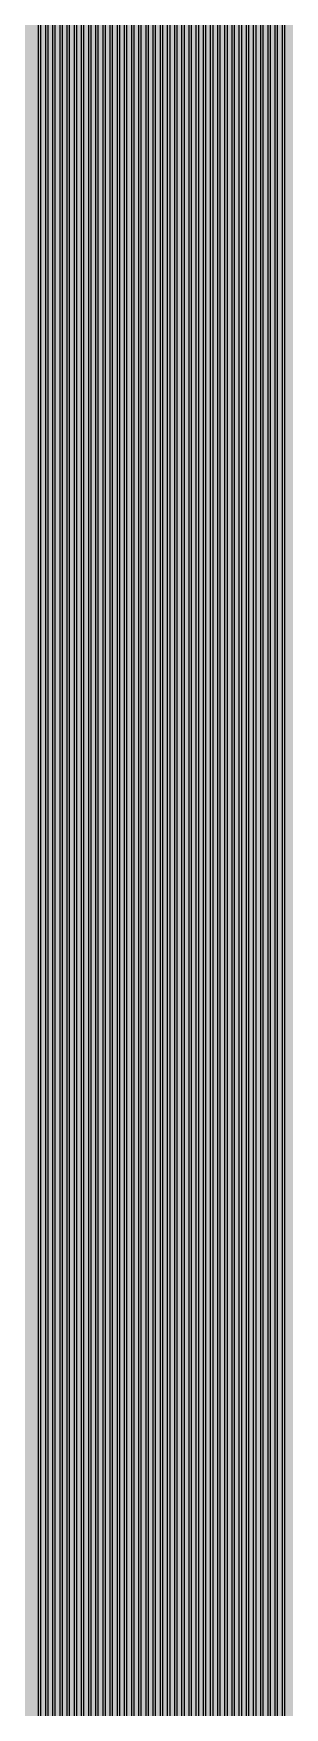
# Model space of a CAD drawing. Header units: metres. Extents: x -7231 to 10969, y -37556 to 1873.
# Drawn here: x 2721 to 2966, y -4676 to -3039 of the extents above; entities that cross this region are included whole.
import ezdxf

# ---------------------------------------------------------------- set-up
doc = ezdxf.new("R2010")
doc.units = ezdxf.units.M
doc.layers.add('Metal1', color=4, linetype='CONTINUOUS')
doc.layers.add('Polyimide', color=7, linetype='CONTINUOUS')

msp = doc.modelspace()

# ---------------------------------------------------------------- hatches: boundary and pattern name
at = {"layer": 'Polyimide'}
msp.add_hatch(color=7, dxfattribs=at).paths.add_polyline_path([(4065.7, -468), (4066.7, -502), (4068.5, -536), (4071.4, -570), (4075.5, -604), (4081, -638), (4088, -672), (4096.5, -706), (4106.6, -740), (4118.3, -774), (4131.6, -808), (4146.5, -842), (4162.9, -876), (4180.7, -910), (4199.8, -944), (4220.2, -978), (4241.7, -1012), (4264.2, -1046), (4287.5, -1080), (4311.5, -1114), (4336, -1148), (4360.9, -1182), (4385.9, -1216), (4410.9, -1250), (4435.7, -1284), (4460.2, -1318), (4484.2, -1352), (4507.5, -1385.9), (4530, -1419.9), (4551.5, -1453.9), (4571.9, -1487.9), (4591.1, -1521.9), (4608.9, -1555.9), (4625.3, -1589.9), (4640.1, -1623.9), (4653.4, -1657.9), (4665.1, -1691.9), (4675.2, -1725.9), (4683.7, -1759.9), (4690.7, -1793.9), (4696.2, -1827.9), (4700.3, -1861.9), (4703.2, -1895.9), (4705.1, -1929.9), (4706.1, -1963.9), (4706.4, -1997.9), (4706.5, -2031.9), (4706.5, -4793), (4710, -4838.4), (4720.2, -4882.7), (4737.1, -4925), (4760.1, -4964.2), (4788.9, -4999.5), (4822.6, -5030), (4860.5, -5055.1), (4901.8, -5074.2), (4901.8, -5074.2), (4970.7, -5105.2), (5034.7, -5145.3), (5092.8, -5193.5), (5143.8, -5249.2), (5186.9, -5311.2), (5221.2, -5378.4), (5246.2, -5449.7), (5261.4, -5523.7), (5266.5, -5599), (5261.4, -5674.3), (5246.2, -5748.3), (5221.2, -5819.6), (5186.9, -5886.8), (5143.8, -5948.8), (5092.8, -6004.5), (5034.7, -6052.7), (4970.7, -6092.8), (4901.8, -6123.8), (4860.5, -6142.9), (4822.6, -6168), (4788.9, -6198.5), (4760.1, -6233.8), (4737.1, -6273), (4720.2, -6315.3), (4710, -6359.6), (4706.5, -6405), (4706.5, -9221.5), (4710, -9266.9), (4720.2, -9311.2), (4737.1, -9353.5), (4760.1, -9392.7), (4788.9, -9428), (4822.6, -9458.5), (4860.5, -9483.6), (4901.8, -9502.7), (4970.7, -9533.7), (5034.7, -9573.8), (5092.8, -9622), (5143.8, -9677.7), (5186.9, -9739.7), (5221.2, -9806.9), (5246.2, -9878.2), (5261.4, -9952.2), (5266.5, -10027.5), (5261.4, -10102.8), (5246.2, -10176.8), (5221.2, -10248.1), (5186.9, -10315.3), (5143.8, -10377.3), (5092.8, -10433), (5034.7, -10481.2), (4970.7, -10521.3), (4901.8, -10552.3), (4860.5, -10571.4), (4822.6, -10596.5), (4788.9, -10627), (4760.1, -10662.3), (4737.1, -10701.5), (4720.2, -10743.8), (4710, -10788.1), (4706.5, -10833.5), (4706.5, -13650), (4710, -13695.4), (4720.2, -13739.7), (4737.1, -13782), (4760.1, -13821.2), (4788.9, -13856.5), (4822.6, -13887), (4860.5, -13912.1), (4901.8, -13931.2), (4970.7, -13962.2), (5034.7, -14002.2), (5092.8, -14050.5), (5143.8, -14106.2), (5186.9, -14168.2), (5221.2, -14235.4), (5246.2, -14306.7), (5261.4, -14380.7), (5266.5, -14456), (5261.4, -14531.3), (5246.2, -14605.3), (5221.2, -14676.5), (5186.9, -14743.8), (5143.8, -14805.8), (5092.8, -14861.5), (5034.7, -14909.7), (4970.7, -14949.8), (4901.8, -14980.8), (4860.5, -14999.9), (4822.6, -15025), (4788.9, -15055.5), (4760.1, -15090.8), (4737.1, -15130), (4720.2, -15172.3), (4710, -15216.6), (4706.5, -15262), (4706.5, -15456), (4720.9, -15750), (4764.1, -16041.3), (4835.7, -16326.8), (4934.9, -16604), (5060.7, -16870.2), (5212.1, -17122.7), (5387.5, -17359.2), (5585.2, -17577.3), (5803.3, -17775), (6039.8, -17950.4), (6292.3, -18101.8), (6558.4, -18227.6), (6835.6, -18326.8), (7121.2, -18398.3), (7412.4, -18441.5), (7706.5, -18456), (9969, -18456), (10047.4, -18459.8), (10125.1, -18471.4), (10201.2, -18490.4), (10275.2, -18516.9), (10346.1, -18550.5), (10413.5, -18590.8), (10476.5, -18637.6), (10534.7, -18690.3), (10587.4, -18748.5), (10634.2, -18811.5), (10674.5, -18878.9), (10708.1, -18949.8), (10734.6, -19023.8), (10753.6, -19099.9), (10765.2, -19177.6), (10769, -19256), (10769, -20895.8), (10730.2, -20951.4), (10694.6, -21009.1), (10662.2, -21068.6), (10633.2, -21129.9), (10607.6, -21192.7), (10585.5, -21256.7), (10566.9, -21322), (10552, -21388.1), (10540.8, -21455), (10533.4, -21522.3), (10529.6, -21590), (10529.6, -21657.8), (10533.4, -21725.5), (10540.8, -21792.9), (10552, -21859.7), (10566.9, -21925.9), (10585.5, -21991.1), (10607.6, -22055.2), (10633.2, -22117.9), (10662.2, -22179.2), (10694.6, -22238.7), (10730.2, -22296.4), (10769, -22352), (10769, -32454.2), (10728.7, -32510.5), (10691.7, -32568.9), (10658, -32629.3), (10627.8, -32691.6), (10601.2, -32755.4), (10578.2, -32820.7), (10558.9, -32887.1), (10543.4, -32954.5), (10531.8, -33022.7), (10524, -33091.4), (10520.1, -33160.5), (10520.1, -33229.7), (10524, -33298.8), (10531.8, -33367.5), (10543.4, -33435.7), (10558.9, -33503.1), (10578.2, -33569.5), (10601.2, -33634.8), (10627.8, -33698.6), (10658, -33760.8), (10691.7, -33821.3), (10728.7, -33879.7), (10769, -33936), (10769, -36556), (10765.2, -36634.4), (10753.6, -36712.1), (10734.6, -36788.2), (10708.1, -36862.1), (10674.5, -36933.1), (10634.2, -37000.5), (10587.4, -37063.5), (10534.7, -37121.7), (10476.5, -37174.4), (10413.5, -37221.2), (10346.1, -37261.5), (10275.2, -37295.1), (10201.2, -37321.6), (10125.1, -37340.6), (10047.4, -37352.1), (9969, -37356), (-6231, -37356), (-6309.4, -37352.1), (-6387.1, -37340.6), (-6463.2, -37321.6), (-6537.2, -37295.1), (-6608.1, -37261.5), (-6675.5, -37221.2), (-6738.5, -37174.4), (-6796.7, -37121.7), (-6849.4, -37063.5), (-6896.2, -37000.5), (-6936.5, -36933.1), (-6970.1, -36862.1), (-6996.6, -36788.2), (-7015.6, -36712.1), (-7027.2, -36634.4), (-7031, -36556), (-7031, -33936), (-6990.7, -33879.8), (-6953.7, -33821.3), (-6920, -33760.9), (-6889.8, -33698.6), (-6863.2, -33634.8), (-6840.2, -33569.5), (-6820.9, -33503.1), (-6805.4, -33435.7), (-6793.7, -33367.5), (-6785.9, -33298.8), (-6782, -33229.7), (-6782, -33160.5), (-6785.9, -33091.4), (-6793.7, -33022.7), (-6805.4, -32954.5), (-6820.9, -32887.1), (-6840.2, -32820.6), (-6863.2, -32755.4), (-6889.8, -32691.5), (-6920, -32629.3), (-6953.7, -32568.9), (-6990.7, -32510.4), (-7031, -32454.2), (-7031, -22364.8), (-6990.7, -22308.6), (-6953.7, -22250.1), (-6920, -22189.7), (-6889.8, -22127.5), (-6863.2, -22063.6), (-6840.2, -21998.4), (-6820.9, -21931.9), (-6805.4, -21864.5), (-6793.7, -21796.3), (-6785.9, -21727.6), (-6782, -21658.5), (-6782, -21589.3), (-6785.9, -21520.3), (-6793.7, -21451.5), (-6805.4, -21383.3), (-6820.9, -21315.9), (-6840.2, -21249.5), (-6863.2, -21184.2), (-6889.8, -21120.4), (-6920, -21058.1), (-6953.7, -20997.7), (-6990.7, -20939.3), (-7031, -20883), (-7031, -19256), (-7027.2, -19177.6), (-7015.6, -19099.9), (-6996.6, -19023.8), (-6970.1, -18949.8), (-6936.5, -18878.9), (-6896.2, -18811.5), (-6849.4, -18748.5), (-6796.7, -18690.3), (-6738.5, -18637.6), (-6675.5, -18590.8), (-6608.1, -18550.5), (-6537.2, -18516.9), (-6463.2, -18490.4), (-6387.1, -18471.4), (-6309.4, -18459.8), (-6231, -18456), (-3968.5, -18456), (-3674.4, -18441.5), (-3383.2, -18398.3), (-3097.6, -18326.8), (-2820.4, -18227.6), (-2554.3, -18101.8), (-2301.8, -17950.4), (-2065.3, -17775), (-1847.2, -17577.3), (-1649.5, -17359.2), (-1474.1, -17122.7), (-1322.7, -16870.2), (-1196.9, -16604), (-1097.7, -16326.8), (-1026.1, -16041.3), (-982.9, -15750), (-968.5, -15456), (-968.5, -15262), (-972, -15216.6), (-982.2, -15172.3), (-999.1, -15130), (-1022.1, -15090.8), (-1050.9, -15055.5), (-1084.6, -15025), (-1122.5, -14999.9), (-1163.8, -14980.8), (-1232.7, -14949.8), (-1296.7, -14909.7), (-1354.8, -14861.5), (-1405.8, -14805.8), (-1448.9, -14743.8), (-1483.2, -14676.5), (-1508.2, -14605.3), (-1523.4, -14531.3), (-1528.5, -14456), (-1523.4, -14380.7), (-1508.2, -14306.7), (-1483.2, -14235.4), (-1448.9, -14168.2), (-1405.8, -14106.2), (-1354.8, -14050.5), (-1296.7, -14002.2), (-1232.7, -13962.2), (-1163.8, -13931.2), (-1122.5, -13912.1), (-1084.6, -13887), (-1050.9, -13856.5), (-1022.1, -13821.2), (-999.1, -13782), (-982.2, -13739.7), (-972, -13695.4), (-968.5, -13650), (-968.5, -12309.6), (-972, -12264.3), (-982.2, -12219.9), (-999.1, -12177.7), (-1022.1, -12138.5), (-1050.9, -12103.2), (-1084.6, -12072.6), (-1122.5, -12047.5), (-1163.8, -12028.5), (-1232.7, -11997.4), (-1296.7, -11957.4), (-1354.8, -11909.1), (-1405.8, -11853.5), (-1448.9, -11791.5), (-1483.2, -11724.2), (-1508.2, -11653), (-1523.4, -11579), (-1528.5, -11503.7), (-1523.4, -11428.3), (-1508.2, -11354.4), (-1483.2, -11283.1), (-1448.9, -11215.9), (-1405.8, -11153.8), (-1354.8, -11098.2), (-1296.7, -11049.9), (-1232.7, -11009.9), (-1163.8, -10978.8), (-1122.5, -10959.8), (-1084.6, -10934.7), (-1050.9, -10904.1), (-1022.1, -10868.9), (-999.1, -10829.6), (-982.2, -10787.4), (-972, -10743), (-968.5, -10697.7), (-968.5, -9357.3), (-972, -9311.9), (-982.2, -9267.6), (-999.1, -9225.4), (-1022.1, -9186.1), (-1050.9, -9150.8), (-1084.6, -9120.3), (-1122.5, -9095.2), (-1163.8, -9076.2), (-1163.8, -9076.2), (-1232.7, -9045.1), (-1296.7, -9005.1), (-1354.8, -8956.8), (-1405.8, -8901.1), (-1448.9, -8839.1), (-1483.2, -8771.9), (-1508.2, -8700.6), (-1523.4, -8626.7), (-1528.5, -8551.3), (-1523.4, -8476), (-1508.2, -8402), (-1483.2, -8330.8), (-1448.9, -8263.5), (-1405.8, -8201.5), (-1354.8, -8145.9), (-1296.7, -8097.6), (-1232.7, -8057.6), (-1163.8, -8026.5), (-1163.8, -8026.5), (-1122.5, -8007.4), (-1084.6, -7982.4), (-1050.9, -7951.8), (-1022.1, -7916.5), (-999.1, -7877.3), (-982.2, -7835), (-972, -7790.7), (-968.5, -7745.4), (-968.5, -6405), (-972, -6359.6), (-982.2, -6315.3), (-999.1, -6273), (-1022.1, -6233.8), (-1050.9, -6198.5), (-1084.6, -6168), (-1122.5, -6142.9), (-1163.8, -6123.8), (-1163.8, -6123.8), (-1232.7, -6092.8), (-1296.7, -6052.7), (-1354.8, -6004.5), (-1405.8, -5948.8), (-1448.9, -5886.8), (-1483.2, -5819.6), (-1508.2, -5748.3), (-1523.4, -5674.3), (-1528.5, -5599), (-1523.4, -5523.7), (-1508.2, -5449.7), (-1483.2, -5378.4), (-1448.9, -5311.2), (-1405.8, -5249.2), (-1354.8, -5193.5), (-1296.7, -5145.3), (-1232.7, -5105.2), (-1163.8, -5074.2), (-1163.8, -5074.2), (-1122.5, -5055.1), (-1084.6, -5030), (-1050.9, -4999.5), (-1022.1, -4964.2), (-999.1, -4925), (-982.2, -4882.7), (-972, -4838.4), (-968.5, -4793), (-968.5, -2031.9), (-968.4, -1997.9), (-968.1, -1963.9), (-967.1, -1929.9), (-965.2, -1895.9), (-962.2, -1861.9), (-958, -1827.9), (-952.4, -1793.9), (-945.3, -1759.9), (-936.6, -1725.9), (-926.4, -1691.9), (-914.4, -1657.9), (-900.9, -1623.9), (-885.7, -1589.9), (-869.1, -1555.9), (-850.9, -1521.9), (-831.4, -1487.9), (-810.6, -1453.9), (-788.7, -1419.9), (-765.8, -1385.9), (-742.1, -1352), (-717.6, -1318), (-692.7, -1284), (-667.4, -1250), (-641.9, -1216), (-616.4, -1182), (-591.1, -1148), (-566.1, -1114), (-541.7, -1080), (-517.9, -1046), (-495, -1012), (-473.1, -978), (-452.4, -944), (-432.8, -910), (-414.7, -876), (-398, -842), (-382.9, -808), (-369.3, -774), (-357.4, -740), (-347.1, -706), (-338.4, -672), (-331.3, -638), (-325.7, -604), (-321.5, -570), (-318.6, -536), (-316.7, -502), (-315.7, -468), (-315.3, -434), (-315.2, -400), (-315.2, 401), (-315.2, 451), (-315.2, 1644), (-270.2, 1644), (-270, 1637.1), (-269.4, 1630.3), (-268.2, 1623.5), (-266.7, 1616.8), (-264.7, 1610.2), (-262.3, 1603.8), (-259.4, 1597.6), (-256.2, 1591.5), (-252.6, 1585.7), (-248.6, 1580.1), (-244.2, 1574.8), (-239.5, 1569.8), (-234.5, 1565.1), (-229.2, 1560.7), (-223.6, 1556.7), (-217.8, 1553.1), (-211.7, 1549.8), (-205.4, 1547), (-199, 1544.6), (-192.4, 1542.6), (-185.7, 1541), (-179, 1539.9), (-172.1, 1539.2), (-165.2, 1539), (-158.4, 1539.2), (-151.5, 1539.9), (-144.8, 1541), (-138.1, 1542.6), (-131.5, 1544.6), (-125.1, 1547), (-118.8, 1549.8), (-112.8, 1553.1), (-106.9, 1556.7), (-101.3, 1560.7), (-96, 1565.1), (-91, 1569.8), (-86.3, 1574.8), (-81.9, 1580.1), (-77.9, 1585.7), (-74.3, 1591.5), (-71.1, 1597.6), (-68.2, 1603.8), (-65.8, 1610.2), (-63.8, 1616.8), (-62.3, 1623.5), (-61.1, 1630.3), (-60.5, 1637.1), (-60.2, 1644), (1853, 1644), (1853, 1573), (3815.2, 1573), (3815.5, 1579.5), (3816.1, 1586.1), (3817.2, 1592.5), (3818.7, 1598.9), (3820.6, 1605.1), (3822.9, 1611.3), (3825.6, 1617.2), (3828.6, 1623), (3832.1, 1628.6), (3835.9, 1633.9), (3840.1, 1638.9), (3844.5, 1643.7), (3849.3, 1648.2), (3854.4, 1652.3), (3859.7, 1656.1), (3865.2, 1659.6), (3871, 1662.7), (3877, 1665.4), (3883.1, 1667.7), (3889.4, 1669.6), (3895.7, 1671.1), (3902.2, 1672.1), (3908.7, 1672.8), (3915.2, 1673), (3921.8, 1672.8), (3928.3, 1672.1), (3934.8, 1671.1), (3941.1, 1669.6), (3947.4, 1667.7), (3953.5, 1665.4), (3959.5, 1662.7), (3965.2, 1659.6), (3970.8, 1656.1), (3976.1, 1652.3), (3981.2, 1648.2), (3986, 1643.7), (3990.4, 1638.9), (3994.6, 1633.9), (3998.4, 1628.6), (4001.9, 1623), (4004.9, 1617.2), (4007.6, 1611.3), (4009.9, 1605.1), (4011.8, 1598.9), (4013.3, 1592.5), (4014.4, 1586.1), (4015, 1579.5), (4015.2, 1573), (4065.2, 1573), (4065.2, 451), (4065.2, 401), (4065.2, -400), (4065.3, -434), (4065.7, -468)])

# ---------------------------------------------------------------- linework, layer by layer
at = {"layer": 'Metal1'}
for points in [[(2725.5, -16631.9), (2725.5, -2032), (2714.1, -1988.1), (2702.6, -1944.1), (2691.1, -1900.1), (2679.6, -1856.1), (2668.2, -1812.1), (2656.7, -1768.1), (2645.2, -1724), (2634, -1680), (2623.2, -1636), (2612.7, -1592), (2602.5, -1547.9), (2592.7, -1503.9), (2583.1, -1459.9), (2573.9, -1415.8), (2565, -1371.8)], [(2567, -1371.4), (2575.9, -1415.4), (2585.1, -1459.5), (2594.6, -1503.5), (2604.5, -1547.5), (2614.6, -1591.5), (2625.1, -1635.5), (2636, -1679.5), (2647.2, -1723.5), (2658.6, -1767.5), (2670.1, -1811.6), (2681.6, -1855.6), (2693, -1899.6), (2704.5, -1943.6), (2716, -1987.6), (2727.5, -2031.8), (2727.5, -16631.9)], [(2732.5, -16631.9), (2732.5, -2032), (2721, -1988.1), (2709.4, -1944.1), (2697.8, -1900.1), (2686.2, -1856.1), (2674.7, -1812.1), (2663.1, -1768.1), (2651.6, -1724), (2640.3, -1680), (2629.3, -1636), (2618.7, -1592), (2608.5, -1547.9), (2598.5, -1503.9), (2588.9, -1459.9), (2579.6, -1415.9), (2570.7, -1371.8)], [(2572.6, -1371.4), (2581.6, -1415.4), (2590.9, -1459.5), (2600.5, -1503.5), (2610.4, -1547.5), (2620.7, -1591.5), (2631.3, -1635.5), (2642.2, -1679.5), (2653.5, -1723.5), (2665, -1767.5), (2676.6, -1811.6), (2688.2, -1855.6), (2699.8, -1899.6), (2711.3, -1943.6), (2722.9, -1987.6), (2734.5, -2031.8), (2734.5, -16631.9)], [(2739.5, -16631.9), (2739.5, -2032), (2727.9, -1988.2), (2716.2, -1944.1), (2704.5, -1900.1), (2692.9, -1856.1), (2681.2, -1812.1), (2669.5, -1768.1), (2657.9, -1724), (2646.5, -1680), (2635.5, -1636), (2624.8, -1592), (2614.5, -1547.9), (2604.4, -1503.9), (2594.7, -1459.9), (2585.4, -1415.9), (2576.3, -1371.8)], [(2578.3, -1371.4), (2587.3, -1415.4), (2596.7, -1459.5), (2606.4, -1503.5), (2616.4, -1547.5), (2626.8, -1591.5), (2637.4, -1635.5), (2648.5, -1679.5), (2659.8, -1723.5), (2671.5, -1767.5), (2683.1, -1811.6), (2694.8, -1855.6), (2706.5, -1899.6), (2718.1, -1943.6), (2729.8, -1987.6), (2741.5, -2031.8), (2741.5, -16631.9)], [(2746.5, -16631.9), (2746.5, -2032), (2734.8, -1988.2), (2723, -1944.1), (2711.2, -1900.1), (2699.5, -1856.1), (2687.7, -1812.1), (2676, -1768.1), (2664.2, -1724), (2652.7, -1680), (2641.6, -1636), (2630.9, -1592), (2620.4, -1547.9), (2610.3, -1503.9), (2600.6, -1459.9), (2591.1, -1415.9), (2582, -1371.8)], [(2583.9, -1371.4), (2593.1, -1415.4), (2602.5, -1459.5), (2612.3, -1503.5), (2622.4, -1547.5), (2632.8, -1591.5), (2643.6, -1635.5), (2654.7, -1679.5), (2666.1, -1723.5), (2677.9, -1767.5), (2689.6, -1811.6), (2701.4, -1855.6), (2713.2, -1899.6), (2724.9, -1943.6), (2736.7, -1987.6), (2748.5, -2031.8), (2748.5, -16631.9)], [(2753.5, -16631.9), (2753.5, -2032), (2741.7, -1988.2), (2729.8, -1944.1), (2718, -1900.1), (2706.1, -1856.1), (2694.2, -1812.1), (2682.4, -1768.1), (2670.5, -1724), (2659, -1680), (2647.8, -1636), (2636.9, -1592), (2626.4, -1547.9), (2616.2, -1503.9), (2606.4, -1459.9), (2596.8, -1415.9), (2587.6, -1371.8)], [(2589.6, -1371.4), (2598.8, -1415.4), (2608.3, -1459.5), (2618.2, -1503.5), (2628.3, -1547.5), (2638.9, -1591.5), (2649.7, -1635.5), (2660.9, -1679.5), (2672.5, -1723.5), (2684.3, -1767.5), (2696.2, -1811.6), (2708, -1855.6), (2719.9, -1899.6), (2731.7, -1943.6), (2743.6, -1987.6), (2755.5, -2031.8), (2755.5, -16631.9)], [(2760.5, -16631.9), (2760.5, -2032), (2748.6, -1988.2), (2736.6, -1944.1), (2724.7, -1900.1), (2712.7, -1856.1), (2700.8, -1812.1), (2688.8, -1768.1), (2676.9, -1724), (2665.2, -1680), (2653.9, -1636), (2643, -1592), (2632.4, -1547.9), (2622.1, -1503.9), (2612.2, -1459.9), (2602.6, -1415.9), (2593.3, -1371.8)], [(2595.3, -1371.4), (2604.5, -1415.4), (2614.1, -1459.5), (2624.1, -1503.5), (2634.3, -1547.5), (2644.9, -1591.5), (2655.9, -1635.5), (2667.2, -1679.5), (2678.8, -1723.5), (2690.7, -1767.5), (2702.7, -1811.6), (2714.6, -1855.6), (2726.6, -1899.6), (2738.6, -1943.6), (2750.5, -1987.6), (2762.5, -2031.8), (2762.5, -16631.9)], [(2767.5, -16631.9), (2767.5, -2032.1), (2755.5, -1988.2), (2743.4, -1944.1), (2731.4, -1900.1), (2719.3, -1856.1), (2707.3, -1812.1), (2695.2, -1768.1), (2683.2, -1724), (2671.5, -1680), (2660.1, -1636), (2649, -1592), (2638.3, -1547.9), (2628, -1503.9), (2618, -1459.9), (2608.3, -1415.9), (2599, -1371.8)], [(2600.9, -1371.4), (2610.3, -1415.4), (2619.9, -1459.4), (2629.9, -1503.5), (2640.3, -1547.5), (2651, -1591.5), (2662, -1635.5), (2673.4, -1679.5), (2685.1, -1723.5), (2697.2, -1767.5), (2709.2, -1811.6), (2721.3, -1855.6), (2733.3, -1899.6), (2745.4, -1943.6), (2757.4, -1987.6), (2769.5, -2031.8), (2769.5, -16631.9)], [(2774.5, -16631.9), (2774.5, -2032.1), (2762.4, -1988.2), (2750.2, -1944.1), (2738.1, -1900.1), (2725.9, -1856.1), (2713.8, -1812.1), (2701.7, -1768.1), (2689.5, -1724), (2677.7, -1680), (2666.2, -1636), (2655.1, -1592), (2644.3, -1547.9), (2633.9, -1503.9), (2623.8, -1459.9), (2614, -1415.9), (2604.6, -1371.8)], [(2606.6, -1371.4), (2616, -1415.4), (2625.7, -1459.4), (2635.8, -1503.5), (2646.3, -1547.5), (2657, -1591.5), (2668.2, -1635.5), (2679.6, -1679.5), (2691.5, -1723.5), (2703.6, -1767.5), (2715.7, -1811.6), (2727.9, -1855.6), (2740, -1899.6), (2752.2, -1943.6), (2764.3, -1987.6), (2776.5, -2031.8), (2776.5, -16631.9)], [(2781.5, -16631.9), (2781.5, -2032.1), (2769.3, -1988.2), (2757, -1944.1), (2744.8, -1900.1), (2732.6, -1856.1), (2720.3, -1812.1), (2708.1, -1768.1), (2695.9, -1724), (2683.9, -1680), (2672.4, -1636), (2661.2, -1592), (2650.3, -1547.9), (2639.8, -1503.9), (2629.6, -1459.9), (2619.8, -1415.9), (2610.3, -1371.8)], [(2612.2, -1371.4), (2621.7, -1415.4), (2631.6, -1459.4), (2641.7, -1503.5), (2652.2, -1547.5), (2663.1, -1591.5), (2674.3, -1635.5), (2685.9, -1679.5), (2697.8, -1723.5), (2710, -1767.5), (2722.2, -1811.6), (2734.5, -1855.6), (2746.7, -1899.6), (2759, -1943.6), (2771.2, -1987.6), (2783.5, -2031.8), (2783.5, -16631.9)], [(2788.5, -16631.9), (2788.5, -2032.1), (2776.3, -1988.2), (2764, -1944.1), (2751.7, -1900.1), (2739.4, -1856.1), (2727.1, -1812.1), (2714.8, -1768.1), (2702.6, -1724), (2690.6, -1680), (2679, -1636), (2667.8, -1592), (2656.9, -1547.9), (2646.3, -1503.9), (2636.1, -1459.9), (2626.3, -1415.9), (2616.7, -1371.8)], [(2618.7, -1371.4), (2628.2, -1415.4), (2638.1, -1459.4), (2648.3, -1503.5), (2658.8, -1547.5), (2669.7, -1591.5), (2681, -1635.5), (2692.6, -1679.5), (2704.5, -1723.5), (2716.8, -1767.5), (2729.1, -1811.6), (2741.3, -1855.6), (2753.6, -1899.6), (2765.9, -1943.6), (2778.2, -1987.6), (2790.5, -2031.8), (2790.5, -16631.9)], [(2795.5, -16631.9), (2795.5, -2032.1), (2783.4, -1988.2), (2771.3, -1944.1), (2759.2, -1900.1), (2747, -1856.1), (2734.9, -1812.1), (2722.8, -1768.1), (2710.7, -1724), (2698.8, -1680), (2687.4, -1636), (2676.3, -1592), (2665.5, -1547.9), (2655.1, -1503.9), (2645, -1459.9), (2635.3, -1415.9), (2625.9, -1371.8)], [(2627.8, -1371.4), (2637.2, -1415.4), (2647, -1459.4), (2657.1, -1503.5), (2667.5, -1547.5), (2678.2, -1591.5), (2689.3, -1635.5), (2700.8, -1679.5), (2712.6, -1723.5), (2724.7, -1767.5), (2736.8, -1811.6), (2749, -1855.6), (2761.1, -1899.6), (2773.2, -1943.6), (2785.3, -1987.6), (2797.5, -2031.8), (2797.5, -16631.9)], [(2802.5, -16631.9), (2802.5, -2032.1), (2790.3, -1988.2), (2778.1, -1944.1), (2765.9, -1900.1), (2753.6, -1856.1), (2741.4, -1812.1), (2729.2, -1768.1), (2717, -1724), (2705.1, -1680), (2693.5, -1636), (2682.3, -1592), (2671.5, -1547.9), (2661, -1503.9), (2650.8, -1459.9), (2641, -1415.9), (2631.5, -1371.8)], [(2633.5, -1371.4), (2643, -1415.4), (2652.8, -1459.4), (2662.9, -1503.5), (2673.4, -1547.5), (2684.3, -1591.5), (2695.5, -1635.5), (2707, -1679.5), (2718.9, -1723.5), (2731.1, -1767.5), (2743.3, -1811.6), (2755.6, -1855.6), (2767.8, -1899.6), (2780, -1943.6), (2792.2, -1987.6), (2804.5, -2031.8), (2804.5, -16631.9)], [(2809.5, -16631.9), (2809.5, -2032.1), (2797.2, -1988.2), (2784.9, -1944.1), (2772.6, -1900.1), (2760.3, -1856.1), (2747.9, -1812.1), (2735.6, -1768.1), (2723.3, -1724), (2711.3, -1680), (2699.7, -1636), (2688.4, -1592), (2677.5, -1547.9), (2666.9, -1503.9), (2656.7, -1459.9), (2646.8, -1415.9), (2637.2, -1371.8)], [(2639.2, -1371.4), (2648.7, -1415.4), (2658.6, -1459.4), (2668.8, -1503.5), (2679.4, -1547.5), (2690.3, -1591.5), (2701.6, -1635.5), (2713.2, -1679.5), (2725.2, -1723.5), (2737.5, -1767.5), (2749.9, -1811.6), (2762.2, -1855.6), (2774.5, -1899.6), (2786.8, -1943.6), (2799.1, -1987.6), (2811.5, -2031.8), (2811.5, -16631.9)], [(2816.5, -16631.9), (2816.5, -2032.1), (2804.1, -1988.2), (2791.7, -1944.1), (2779.3, -1900.1), (2766.9, -1856.1), (2754.5, -1812.1), (2742, -1768.1), (2729.7, -1724), (2717.6, -1680), (2705.8, -1636), (2694.5, -1592), (2683.4, -1547.9), (2672.8, -1503.9), (2662.5, -1459.9), (2652.5, -1415.9), (2642.9, -1371.8)], [(2644.8, -1371.4), (2654.4, -1415.4), (2664.4, -1459.4), (2674.7, -1503.5), (2685.4, -1547.5), (2696.4, -1591.5), (2707.8, -1635.5), (2719.5, -1679.5), (2731.6, -1723.5), (2744, -1767.5), (2756.4, -1811.5), (2768.8, -1855.6), (2781.2, -1899.6), (2793.6, -1943.6), (2806, -1987.6), (2818.5, -2031.8), (2818.5, -16631.9)], [(2823.5, -16631.9), (2823.5, -2032.1), (2811, -1988.2), (2798.5, -1944.1), (2786, -1900.1), (2773.5, -1856.1), (2761, -1812.1), (2748.5, -1768.1), (2736, -1724.1), (2723.8, -1680), (2712, -1636), (2700.5, -1592), (2689.4, -1547.9), (2678.7, -1503.9), (2668.3, -1459.9), (2658.2, -1415.9), (2648.5, -1371.8)], [(2650.5, -1371.4), (2660.2, -1415.4), (2670.2, -1459.4), (2680.6, -1503.5), (2691.4, -1547.5), (2702.5, -1591.5), (2713.9, -1635.5), (2725.7, -1679.5), (2737.9, -1723.5), (2750.4, -1767.5), (2762.9, -1811.5), (2775.4, -1855.6), (2787.9, -1899.6), (2800.4, -1943.6), (2813, -1987.6), (2825.5, -2031.8), (2825.5, -16631.9)], [(2830.5, -16631.9), (2830.5, -2032.1), (2817.9, -1988.2), (2805.3, -1944.2), (2792.7, -1900.1), (2780.1, -1856.1), (2767.5, -1812.1), (2754.9, -1768.1), (2742.3, -1724.1), (2730, -1680), (2718.1, -1636), (2706.6, -1592), (2695.4, -1547.9), (2684.6, -1503.9), (2674.1, -1459.9), (2664, -1415.9), (2654.2, -1371.8)], [(2656.1, -1371.4), (2665.9, -1415.4), (2676, -1459.4), (2686.5, -1503.5), (2697.3, -1547.5), (2708.5, -1591.5), (2720, -1635.5), (2732, -1679.5), (2744.2, -1723.5), (2756.8, -1767.5), (2769.4, -1811.5), (2782, -1855.6), (2794.6, -1899.6), (2807.2, -1943.6), (2819.9, -1987.6), (2832.5, -2031.8), (2832.5, -16631.9)], [(2837.5, -16631.9), (2837.5, -2032.1), (2824.8, -1988.2), (2812.1, -1944.2), (2799.4, -1900.1), (2786.7, -1856.1), (2774, -1812.1), (2761.3, -1768.1), (2748.6, -1724.1), (2736.3, -1680), (2724.3, -1636), (2712.6, -1592), (2701.4, -1547.9), (2690.5, -1503.9), (2679.9, -1459.9), (2669.7, -1415.9), (2659.8, -1371.8)], [(2661.8, -1371.4), (2671.6, -1415.4), (2681.8, -1459.4), (2692.4, -1503.4), (2703.3, -1547.5), (2714.6, -1591.5), (2726.2, -1635.5), (2738.2, -1679.5), (2750.6, -1723.5), (2763.2, -1767.5), (2775.9, -1811.5), (2788.6, -1855.6), (2801.4, -1899.6), (2814.1, -1943.6), (2826.8, -1987.6), (2839.5, -2031.8), (2839.5, -16631.9)], [(2844.5, -16631.9), (2844.5, -2032.1), (2831.7, -1988.2), (2818.9, -1944.2), (2806.1, -1900.1), (2793.3, -1856.1), (2780.5, -1812.1), (2767.7, -1768.1), (2755, -1724.1), (2742.5, -1680), (2730.4, -1636), (2718.7, -1592), (2707.3, -1548), (2696.3, -1503.9), (2685.7, -1459.9), (2675.4, -1415.9), (2665.5, -1371.8)], [(2667.4, -1371.4), (2677.4, -1415.4), (2687.7, -1459.4), (2698.3, -1503.4), (2709.3, -1547.5), (2720.6, -1591.5), (2732.3, -1635.5), (2744.4, -1679.5), (2756.9, -1723.5), (2769.7, -1767.5), (2782.5, -1811.5), (2795.3, -1855.6), (2808.1, -1899.6), (2820.9, -1943.6), (2833.7, -1987.6), (2846.5, -2031.8), (2846.5, -16631.9)], [(2851.5, -16631.9), (2851.5, -2032.1), (2838.6, -1988.2), (2825.7, -1944.2), (2812.9, -1900.1), (2800, -1856.1), (2787.1, -1812.1), (2774.2, -1768.1), (2761.3, -1724.1), (2748.7, -1680), (2736.6, -1636), (2724.7, -1592), (2713.3, -1548), (2702.2, -1503.9), (2691.5, -1459.9), (2681.2, -1415.9), (2671.2, -1371.8)], [(2673.1, -1371.4), (2683.1, -1415.4), (2693.5, -1459.4), (2704.2, -1503.4), (2715.2, -1547.5), (2726.7, -1591.5), (2738.5, -1635.5), (2750.7, -1679.5), (2763.2, -1723.5), (2776.1, -1767.5), (2789, -1811.5), (2801.9, -1855.6), (2814.8, -1899.6), (2827.7, -1943.6), (2840.6, -1987.6), (2853.5, -2031.8), (2853.5, -16631.9)], [(2858.5, -16631.9), (2858.5, -2032.1), (2845.5, -1988.2), (2832.6, -1944.2), (2819.6, -1900.1), (2806.6, -1856.1), (2793.6, -1812.1), (2780.6, -1768.1), (2767.6, -1724.1), (2755, -1680), (2742.7, -1636), (2730.8, -1592), (2719.3, -1548), (2708.1, -1503.9), (2697.3, -1459.9), (2686.9, -1415.9), (2676.8, -1371.8)], [(2678.8, -1371.4), (2688.8, -1415.4), (2699.3, -1459.4), (2710.1, -1503.4), (2721.2, -1547.5), (2732.7, -1591.5), (2744.6, -1635.5), (2756.9, -1679.5), (2769.5, -1723.5), (2782.5, -1767.5), (2795.5, -1811.5), (2808.5, -1855.6), (2821.5, -1899.6), (2834.5, -1943.6), (2847.5, -1987.6), (2860.5, -2031.8), (2860.5, -16631.9)], [(2865.5, -16631.9), (2865.5, -2032.1), (2852.5, -1988.2), (2839.4, -1944.2), (2826.3, -1900.1), (2813.2, -1856.1), (2800.1, -1812.1), (2787, -1768.1), (2774, -1724.1), (2761.2, -1680), (2748.8, -1636), (2736.9, -1592), (2725.3, -1548), (2714, -1503.9), (2703.1, -1459.9), (2692.6, -1415.9), (2682.5, -1371.8)], [(2684.4, -1371.4), (2694.6, -1415.4), (2705.1, -1459.4), (2716, -1503.4), (2727.2, -1547.5), (2738.8, -1591.5), (2750.8, -1635.5), (2763.1, -1679.5), (2775.9, -1723.5), (2788.9, -1767.5), (2802, -1811.5), (2815.1, -1855.6), (2828.2, -1899.6), (2841.3, -1943.6), (2854.4, -1987.6), (2867.5, -2031.8), (2867.5, -16631.9)], [(2872.5, -16631.9), (2872.5, -2032.1), (2859.4, -1988.2), (2846.2, -1944.2), (2833, -1900.1), (2819.8, -1856.1), (2806.6, -1812.1), (2793.4, -1768.1), (2780.3, -1724.1), (2767.4, -1680), (2755, -1636), (2742.9, -1592), (2731.2, -1548), (2719.9, -1503.9), (2709, -1459.9), (2698.4, -1415.9), (2688.1, -1371.9)], [(2690.1, -1371.4), (2700.3, -1415.4), (2710.9, -1459.4), (2721.8, -1503.4), (2733.2, -1547.5), (2744.8, -1591.5), (2756.9, -1635.5), (2769.4, -1679.5), (2782.2, -1723.5), (2795.4, -1767.5), (2808.5, -1811.5), (2821.7, -1855.6), (2834.9, -1899.6), (2848.1, -1943.6), (2861.3, -1987.6), (2874.5, -2031.8), (2874.5, -16631.9)], [(2879.5, -16631.9), (2879.5, -2032.1), (2866.3, -1988.2), (2853, -1944.2), (2839.7, -1900.1), (2826.4, -1856.1), (2813.1, -1812.1), (2799.9, -1768.1), (2786.6, -1724.1), (2773.7, -1680), (2761.1, -1636), (2749, -1592), (2737.2, -1548), (2725.8, -1503.9), (2714.8, -1459.9), (2704.1, -1415.9), (2693.8, -1371.9)], [(2695.7, -1371.4), (2706, -1415.4), (2716.7, -1459.4), (2727.7, -1503.4), (2739.1, -1547.5), (2750.9, -1591.5), (2763.1, -1635.5), (2775.6, -1679.5), (2788.5, -1723.5), (2801.8, -1767.5), (2815.1, -1811.5), (2828.3, -1855.6), (2841.6, -1899.6), (2854.9, -1943.6), (2868.2, -1987.6), (2881.5, -2031.8), (2881.5, -16631.9)], [(2886.5, -16631.9), (2886.5, -2032.1), (2873.2, -1988.2), (2859.9, -1944.2), (2846.6, -1900.1), (2833.3, -1856.1), (2820, -1812.1), (2806.6, -1768.1), (2793.3, -1724.1), (2780.4, -1680), (2767.8, -1636), (2755.6, -1592), (2743.8, -1548), (2732.4, -1503.9), (2721.3, -1459.9), (2710.6, -1415.9), (2700.3, -1371.9)], [(2702.2, -1371.4), (2712.5, -1415.4), (2723.2, -1459.4), (2734.3, -1503.4), (2745.7, -1547.5), (2757.5, -1591.5), (2769.7, -1635.5), (2782.3, -1679.5), (2795.3, -1723.5), (2808.6, -1767.5), (2821.9, -1811.5), (2835.2, -1855.6), (2848.5, -1899.6), (2861.8, -1943.6), (2875.1, -1987.6), (2888.5, -2031.8), (2888.5, -16631.9)], [(2893.5, -16631.9), (2893.5, -2032.1), (2880.4, -1988.2), (2867.2, -1944.2), (2854.1, -1900.1), (2840.9, -1856.1), (2827.7, -1812.1), (2814.6, -1768.1), (2801.4, -1724.1), (2788.6, -1680), (2776.2, -1636), (2764.1, -1592), (2752.4, -1548), (2741.1, -1503.9), (2730.2, -1459.9), (2719.6, -1415.9), (2709.4, -1371.9)], [(2711.4, -1371.4), (2721.6, -1415.4), (2732.1, -1459.4), (2743.1, -1503.4), (2754.4, -1547.5), (2766, -1591.5), (2778.1, -1635.5), (2790.5, -1679.5), (2803.3, -1723.5), (2816.5, -1767.5), (2829.6, -1811.5), (2842.8, -1855.6), (2856, -1899.6), (2869.1, -1943.6), (2882.3, -1987.6), (2895.5, -2031.8), (2895.5, -16631.9)], [(2900.5, -16631.9), (2900.5, -2032.1), (2887.3, -1988.2), (2874, -1944.2), (2860.8, -1900.1), (2847.5, -1856.1), (2834.2, -1812.1), (2821, -1768.1), (2807.8, -1724.1), (2794.8, -1680), (2782.3, -1636), (2770.2, -1592), (2758.4, -1548), (2747, -1503.9), (2736, -1459.9), (2725.4, -1415.9), (2715.1, -1371.9)], [(2717, -1371.4), (2727.3, -1415.4), (2737.9, -1459.4), (2749, -1503.4), (2760.3, -1547.5), (2772.1, -1591.5), (2784.2, -1635.5), (2796.8, -1679.5), (2809.7, -1723.5), (2822.9, -1767.5), (2836.2, -1811.5), (2849.4, -1855.6), (2862.7, -1899.6), (2875.9, -1943.6), (2889.2, -1987.6), (2902.5, -2031.8), (2902.5, -16631.9)], [(2907.5, -16631.9), (2907.5, -2032.1), (2894.2, -1988.2), (2880.8, -1944.2), (2867.5, -1900.1), (2854.1, -1856.1), (2840.8, -1812.1), (2827.4, -1768.1), (2814.1, -1724.1), (2801.1, -1680), (2788.5, -1636), (2776.2, -1592), (2764.4, -1548), (2752.9, -1503.9), (2741.8, -1459.9), (2731.1, -1415.9), (2720.7, -1371.9)], [(2722.7, -1371.4), (2733, -1415.4), (2743.8, -1459.4), (2754.8, -1503.4), (2766.3, -1547.5), (2778.2, -1591.5), (2790.4, -1635.5), (2803, -1679.5), (2816, -1723.5), (2829.3, -1767.5), (2842.7, -1811.5), (2856, -1855.6), (2869.4, -1899.6), (2882.7, -1943.6), (2896.1, -1987.6), (2909.5, -2031.8), (2909.5, -16631.9)], [(2914.5, -16631.9), (2914.5, -2032.1), (2901.1, -1988.2), (2887.6, -1944.2), (2874.2, -1900.1), (2860.7, -1856.1), (2847.3, -1812.1), (2833.8, -1768.1), (2820.4, -1724.1), (2807.3, -1680), (2794.6, -1636), (2782.3, -1592), (2770.4, -1548), (2758.8, -1503.9), (2747.6, -1459.9), (2736.8, -1415.9), (2726.4, -1371.9)], [(2728.3, -1371.4), (2738.8, -1415.4), (2749.6, -1459.4), (2760.7, -1503.4), (2772.3, -1547.4), (2784.2, -1591.5), (2796.5, -1635.5), (2809.2, -1679.5), (2822.3, -1723.5), (2835.7, -1767.5), (2849.2, -1811.5), (2862.7, -1855.5), (2876.1, -1899.6), (2889.6, -1943.6), (2903, -1987.6), (2916.5, -2031.8), (2916.5, -16631.9)], [(2921.5, -16631.9), (2921.5, -2032.1), (2908, -1988.2), (2894.4, -1944.2), (2880.9, -1900.2), (2867.4, -1856.1), (2853.8, -1812.1), (2840.3, -1768.1), (2826.7, -1724.1), (2813.5, -1680), (2800.7, -1636), (2788.3, -1592), (2776.3, -1548), (2764.7, -1503.9), (2753.4, -1459.9), (2742.6, -1415.9), (2732, -1371.9)], [(2734, -1371.4), (2744.5, -1415.4), (2755.4, -1459.4), (2766.6, -1503.4), (2778.3, -1547.4), (2790.3, -1591.5), (2802.7, -1635.5), (2815.5, -1679.5), (2828.7, -1723.5), (2842.2, -1767.5), (2855.7, -1811.5), (2869.3, -1855.5), (2882.8, -1899.6), (2896.4, -1943.6), (2909.9, -1987.6), (2923.5, -2031.8), (2923.5, -16631.9)], [(2928.5, -16631.9), (2928.5, -2032.1), (2914.9, -1988.2), (2901.3, -1944.2), (2887.6, -1900.2), (2874, -1856.1), (2860.3, -1812.1), (2846.7, -1768.1), (2833.1, -1724.1), (2819.8, -1680), (2806.9, -1636), (2794.4, -1592), (2782.3, -1548), (2770.6, -1503.9), (2759.2, -1459.9), (2748.3, -1415.9), (2737.7, -1371.9)], [(2739.6, -1371.4), (2750.2, -1415.4), (2761.2, -1459.4), (2772.5, -1503.4), (2784.2, -1547.4), (2796.3, -1591.5), (2808.8, -1635.5), (2821.7, -1679.5), (2835, -1723.5), (2848.6, -1767.5), (2862.2, -1811.5), (2875.9, -1855.5), (2889.5, -1899.6), (2903.2, -1943.6), (2916.8, -1987.6), (2930.5, -2031.8), (2930.5, -16631.9)], [(2935.5, -16631.9), (2935.5, -2032.1), (2921.8, -1988.2), (2908.1, -1944.2), (2894.3, -1900.2), (2880.6, -1856.1), (2866.9, -1812.1), (2853.1, -1768.1), (2839.4, -1724.1), (2826, -1680), (2813, -1636), (2800.5, -1592), (2788.3, -1548), (2776.5, -1503.9), (2765.1, -1459.9), (2754, -1415.9), (2743.4, -1371.9)], [(2745.3, -1371.4), (2756, -1415.4), (2767, -1459.4), (2778.4, -1503.4), (2790.2, -1547.4), (2802.4, -1591.5), (2815, -1635.5), (2827.9, -1679.5), (2841.3, -1723.5), (2855, -1767.5), (2868.8, -1811.5), (2882.5, -1855.5), (2896.2, -1899.6), (2910, -1943.6), (2923.7, -1987.6), (2937.5, -2031.8), (2937.5, -16631.9)], [(2942.5, -16631.9), (2942.5, -2032.1), (2928.7, -1988.2), (2914.9, -1944.2), (2901, -1900.2), (2887.2, -1856.1), (2873.4, -1812.1), (2859.5, -1768.1), (2845.7, -1724.1), (2832.3, -1680.1), (2819.2, -1636), (2806.5, -1592), (2794.2, -1548), (2782.4, -1503.9), (2770.9, -1459.9), (2759.8, -1415.9), (2749, -1371.9)], [(2751, -1371.4), (2761.7, -1415.4), (2772.8, -1459.4), (2784.3, -1503.4), (2796.2, -1547.4), (2808.4, -1591.5), (2821.1, -1635.5), (2834.2, -1679.5), (2847.6, -1723.5), (2861.4, -1767.5), (2875.3, -1811.5), (2889.1, -1855.5), (2902.9, -1899.6), (2916.8, -1943.6), (2930.6, -1987.6), (2944.5, -2031.8), (2944.5, -16631.9)], [(2949.5, -16631.9), (2949.5, -2032.1), (2935.6, -1988.2), (2921.7, -1944.2), (2907.8, -1900.2), (2893.8, -1856.1), (2879.9, -1812.1), (2866, -1768.1), (2852.1, -1724.1), (2838.5, -1680.1), (2825.3, -1636), (2812.6, -1592), (2800.2, -1548), (2788.3, -1503.9), (2776.7, -1459.9), (2765.5, -1415.9), (2754.7, -1371.9)], [(2756.6, -1371.4), (2767.4, -1415.4), (2778.6, -1459.4), (2790.2, -1503.4), (2802.1, -1547.4), (2814.5, -1591.4), (2827.2, -1635.5), (2840.4, -1679.5), (2854, -1723.5), (2867.9, -1767.5), (2881.8, -1811.5), (2895.7, -1855.5), (2909.7, -1899.6), (2923.6, -1943.6), (2937.5, -1987.6), (2951.5, -2031.8), (2951.5, -16631.9)], [(2956.5, -16631.9), (2956.5, -2032.1), (2942.5, -1988.2), (2928.5, -1944.2), (2914.5, -1900.2), (2900.4, -1856.1), (2886.4, -1812.1), (2872.4, -1768.1), (2858.4, -1724.1), (2844.7, -1680.1), (2831.5, -1636), (2818.6, -1592), (2806.2, -1548), (2794.1, -1503.9), (2782.5, -1459.9), (2771.2, -1415.9), (2760.3, -1371.9)], [(2762.3, -1371.4), (2773.2, -1415.4), (2784.4, -1459.4), (2796.1, -1503.4), (2808.1, -1547.4), (2820.6, -1591.4), (2833.4, -1635.5), (2846.6, -1679.5), (2860.3, -1723.5), (2874.3, -1767.5), (2888.3, -1811.5), (2902.3, -1855.5), (2916.4, -1899.6), (2930.4, -1943.6), (2944.4, -1987.6), (2958.5, -2031.8), (2958.5, -16631.9)], [(2963.5, -16631.9), (2963.5, -2032.1), (2949.4, -1988.2), (2935.3, -1944.2), (2921.2, -1900.2), (2907.1, -1856.1), (2892.9, -1812.1), (2878.8, -1768.1), (2864.7, -1724.1), (2851, -1680.1), (2837.6, -1636), (2824.7, -1592), (2812.2, -1548), (2800, -1503.9), (2788.3, -1459.9), (2777, -1415.9), (2766, -1371.9)], [(2767.9, -1371.4), (2778.9, -1415.4), (2790.2, -1459.4), (2802, -1503.4), (2814.1, -1547.4), (2826.6, -1591.4), (2839.5, -1635.5), (2852.9, -1679.5), (2866.6, -1723.5), (2880.7, -1767.5), (2894.8, -1811.5), (2909, -1855.5), (2923.1, -1899.6), (2937.2, -1943.6), (2951.3, -1987.6), (2965.5, -2031.8), (2965.5, -16631.9)]]:
    msp.add_lwpolyline(points, dxfattribs=at)

doc.saveas('drawing.dxf')
